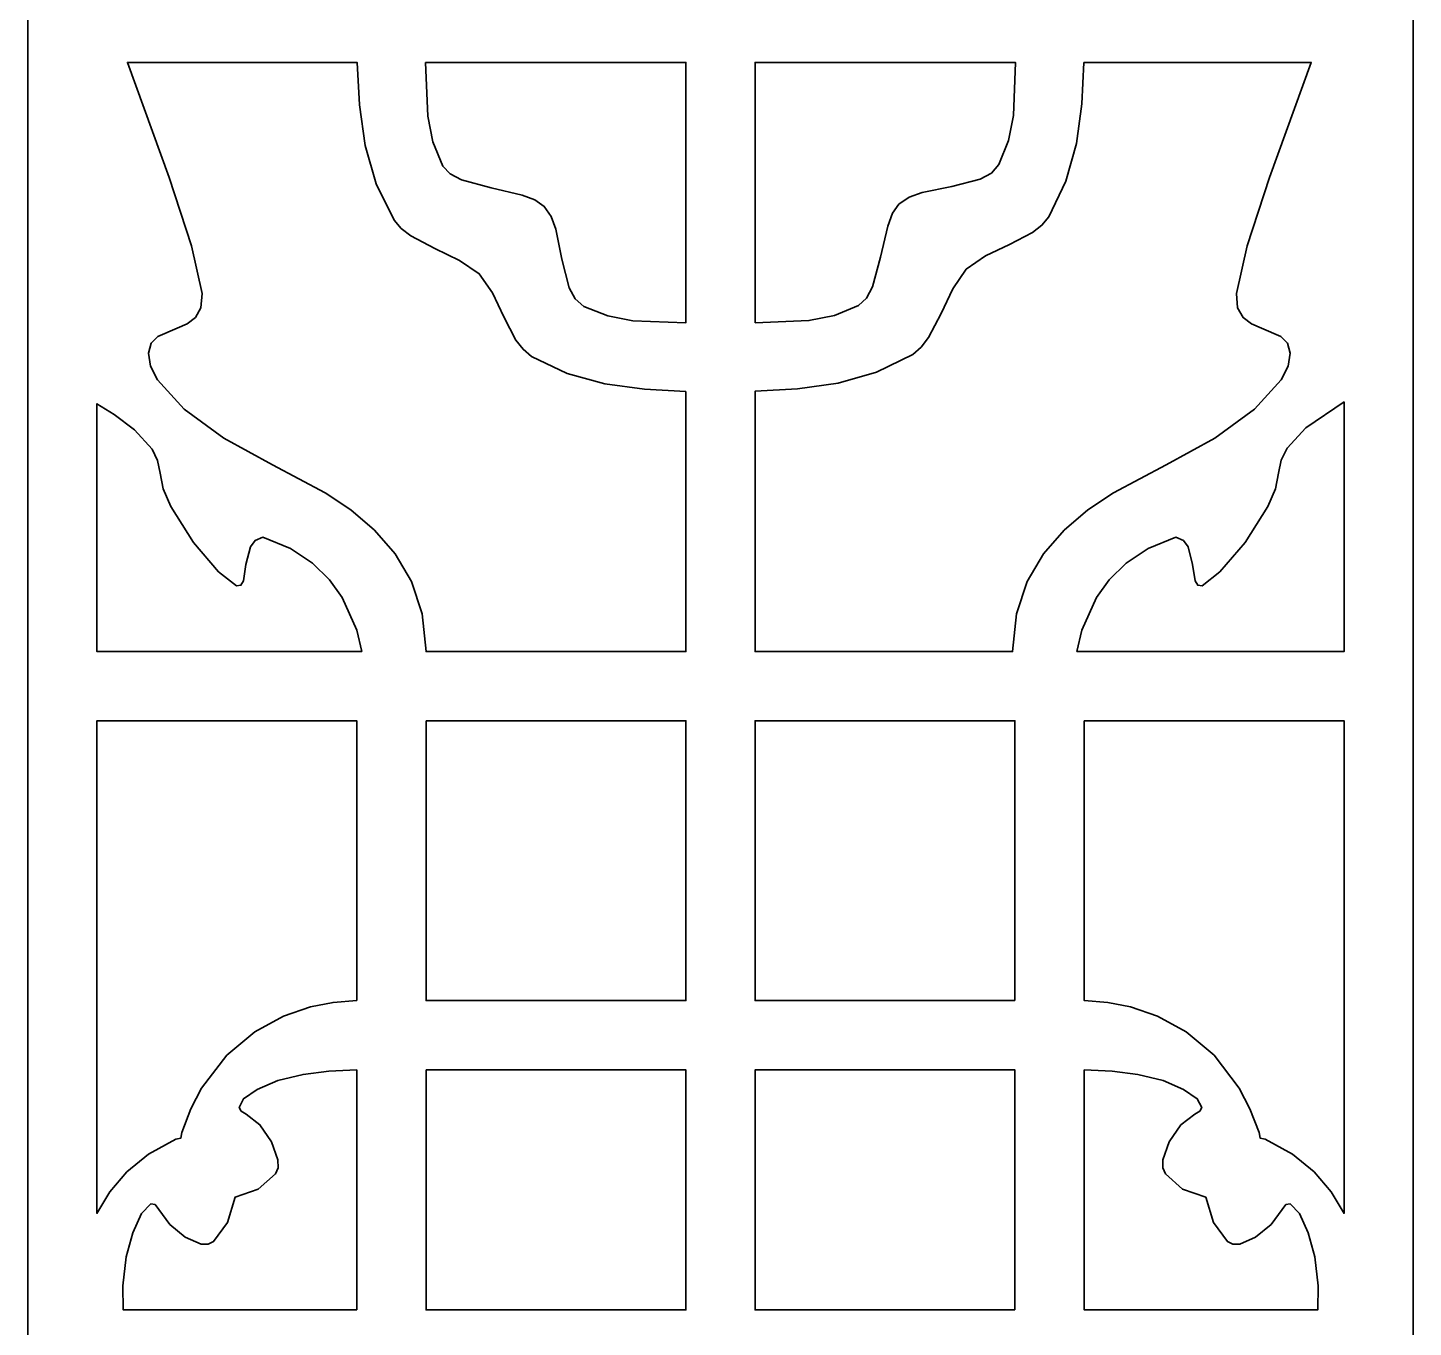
# Model space of a CAD drawing. Header units: centimetres. Extents: x -8.6 to -4, y -13.7 to 14.6.
# Drawn here: x -8.644 to -3.994, y -4.732 to -0.372 of the extents above; entities that cross this region are included whole.
import ezdxf

# ---------------------------------------------------------------- set-up
doc = ezdxf.new("R2010")
doc.units = ezdxf.units.CM
doc.header["$MEASUREMENT"] = 0
doc.layers.add('layer 1', color=7, linetype='Continuous')

msp = doc.modelspace()

# ---------------------------------------------------------------- linework, layer by layer
at = {"layer": 'layer 1', "color": 30, "lineweight": 35}
for points, knots in [([(-8.6438, -13.74126), (-8.6438, -13.74126), (-8.6438, -13.50875), (-8.6438, -13.50875), (-8.6438, -13.50875), (-8.6438, -13.50875), (-8.6438, -11.53244), (-8.6438, -11.53244), (-8.6438, -11.53244), (-8.6438, -11.53244), (-8.6438, -11.29993), (-8.6438, -11.29993), (-8.6438, -11.29993), (-8.6438, -11.29993), (-8.6438, -9.32362), (-8.6438, -9.32362), (-8.6438, -9.32362), (-8.6438, -9.32362), (-8.6438, -9.09111), (-8.6438, -9.09111), (-8.6438, -9.09111), (-8.6438, -9.09111), (-8.6438, -7.1148), (-8.6438, -7.1148), (-8.6438, -7.1148), (-8.6438, -7.1148), (-8.6438, -6.88229), (-8.6438, -6.88229), (-8.6438, -6.88229), (-8.6438, -6.88229), (-8.6438, -4.90598), (-8.6438, -4.90598), (-8.6438, -4.90598), (-8.6438, -4.90598), (-8.6438, -4.67347), (-8.6438, -4.67347), (-8.6438, -4.67347), (-8.6438, -4.67347), (-8.6438, -2.69716), (-8.6438, -2.69716), (-8.6438, -2.69716), (-8.6438, -2.69716), (-8.6438, -2.46465), (-8.6438, -2.46465), (-8.6438, -2.46465), (-8.6438, -2.46465), (-8.6438, -0.48834), (-8.6438, -0.48834), (-8.6438, -0.48834), (-8.6438, -0.48834), (-8.6438, -0.25583), (-8.6438, -0.25583), (-8.6438, -0.25583), (-8.6438, -0.25583), (-8.6438, 1.72048), (-8.6438, 1.72048), (-8.6438, 1.72048), (-8.6438, 1.72048), (-8.6438, 1.95299), (-8.6438, 1.95299), (-8.6438, 1.95299), (-8.6438, 1.95299), (-8.6438, 3.9293), (-8.6438, 3.9293), (-8.6438, 3.9293), (-8.6438, 3.9293), (-8.6438, 4.16181), (-8.6438, 4.16181), (-8.6438, 4.16181), (-8.6438, 4.16181), (-8.6438, 6.13812), (-8.6438, 6.13812), (-8.6438, 6.13812), (-8.6438, 6.13812), (-8.6438, 6.37063), (-8.6438, 6.37063), (-8.6438, 6.37063), (-8.6438, 6.37063), (-8.6438, 8.34694), (-8.6438, 8.34694), (-8.6438, 8.34694), (-8.6438, 8.34694), (-8.6438, 8.57945), (-8.6438, 8.57945), (-8.6438, 8.57945), (-8.6438, 8.57945), (-8.6438, 10.55576), (-8.6438, 10.55576), (-8.6438, 10.55576), (-8.6438, 10.55576), (-8.6438, 10.78827), (-8.6438, 10.78827), (-8.6438, 10.78827), (-8.6438, 10.78827), (-8.6438, 12.76458), (-8.6438, 12.76458), (-8.6438, 12.76458), (-8.6438, 12.76458), (-8.6438, 12.99709), (-8.6438, 12.99709), (-8.6438, 12.99709), (-8.6438, 12.99709), (-8.6438, 14.39213), (-8.6438, 14.39213), (-8.6438, 14.39213), (-8.6438, 14.39213), (-8.6438, 14.62464), (-8.6438, 14.62464), (-8.6438, 14.62464), (-8.6438, 14.62464), (-8.41129, 14.62464), (-8.41129, 14.62464), (-8.41129, 14.62464), (-8.41129, 14.62464), (-6.43498, 14.62464), (-6.43498, 14.62464), (-6.43498, 14.62464), (-6.43498, 14.62464), (-6.20247, 14.62464), (-6.20247, 14.62464), (-6.20247, 14.62464), (-6.20247, 14.62464), (-4.22616, 14.62464), (-4.22616, 14.62464), (-4.22616, 14.62464), (-4.22616, 14.62464), (-3.99365, 14.62464), (-3.99365, 14.62464), (-3.99365, 14.62464), (-3.99365, 14.62464), (-3.99365, 14.39213), (-3.99365, 14.39213), (-3.99365, 14.39213), (-3.99365, 14.39213), (-3.99365, 12.99709), (-3.99365, 12.99709), (-3.99365, 12.99709), (-3.99365, 12.99709), (-3.99365, 12.76458), (-3.99365, 12.76458), (-3.99365, 12.76458), (-3.99365, 12.76458), (-3.99365, 10.78827), (-3.99365, 10.78827), (-3.99365, 10.78827), (-3.99365, 10.78827), (-3.99365, 10.55576), (-3.99365, 10.55576), (-3.99365, 10.55576), (-3.99365, 10.55576), (-3.99365, 8.57945), (-3.99365, 8.57945), (-3.99365, 8.57945), (-3.99365, 8.57945), (-3.99365, 8.34694), (-3.99365, 8.34694), (-3.99365, 8.34694), (-3.99365, 8.34694), (-3.99365, 6.37063), (-3.99365, 6.37063), (-3.99365, 6.37063), (-3.99365, 6.37063), (-3.99365, 6.13812), (-3.99365, 6.13812), (-3.99365, 6.13812), (-3.99365, 6.13812), (-3.99365, 4.16181), (-3.99365, 4.16181), (-3.99365, 4.16181), (-3.99365, 4.16181), (-3.99365, 3.9293), (-3.99365, 3.9293), (-3.99365, 3.9293), (-3.99365, 3.9293), (-3.99365, 1.95299), (-3.99365, 1.95299), (-3.99365, 1.95299), (-3.99365, 1.95299), (-3.99365, 1.72048), (-3.99365, 1.72048), (-3.99365, 1.72048), (-3.99365, 1.72048), (-3.99365, -0.25583), (-3.99365, -0.25583), (-3.99365, -0.25583), (-3.99365, -0.25583), (-3.99365, -0.48834), (-3.99365, -0.48834), (-3.99365, -0.48834), (-3.99365, -0.48834), (-3.99365, -2.46465), (-3.99365, -2.46465), (-3.99365, -2.46465), (-3.99365, -2.46465), (-3.99365, -2.69716), (-3.99365, -2.69716), (-3.99365, -2.69716), (-3.99365, -2.69716), (-3.99365, -4.67347), (-3.99365, -4.67347), (-3.99365, -4.67347), (-3.99365, -4.67347), (-3.99365, -4.90598), (-3.99365, -4.90598), (-3.99365, -4.90598), (-3.99365, -4.90598), (-3.99365, -6.88229), (-3.99365, -6.88229), (-3.99365, -6.88229), (-3.99365, -6.88229), (-3.99365, -7.1148), (-3.99365, -7.1148), (-3.99365, -7.1148), (-3.99365, -7.1148), (-3.99365, -9.09111), (-3.99365, -9.09111), (-3.99365, -9.09111), (-3.99365, -9.09111), (-3.99365, -9.32362), (-3.99365, -9.32362), (-3.99365, -9.32362), (-3.99365, -9.32362), (-3.99365, -11.29993), (-3.99365, -11.29993), (-3.99365, -11.29993), (-3.99365, -11.29993), (-3.99365, -11.53244), (-3.99365, -11.53244), (-3.99365, -11.53244), (-3.99365, -11.53244), (-3.99365, -13.50875), (-3.99365, -13.50875), (-3.99365, -13.50875), (-3.99365, -13.50875), (-3.99365, -13.74126), (-3.99365, -13.74126), (-3.99365, -13.74126), (-3.99365, -13.74126), (-4.22616, -13.74126), (-4.22616, -13.74126), (-4.22616, -13.74126), (-4.22616, -13.74126), (-6.20247, -13.74126), (-6.20247, -13.74126), (-6.20247, -13.74126), (-6.20247, -13.74126), (-6.43498, -13.74126), (-6.43498, -13.74126), (-6.43498, -13.74126), (-6.43498, -13.74126), (-8.41129, -13.74126), (-8.41129, -13.74126), (-8.41129, -13.74126), (-8.41129, -13.74126), (-8.6438, -13.74126), (-8.6438, -13.74126)], [0, 0, 0, 0, 0.0153846, 0.0153846, 0.0153846, 0.0153846, 0.0307692, 0.0307692, 0.0307692, 0.0307692, 0.0461538, 0.0461538, 0.0461538, 0.0461538, 0.0615385, 0.0615385, 0.0615385, 0.0615385, 0.0769231, 0.0769231, 0.0769231, 0.0769231, 0.0923077, 0.0923077, 0.0923077, 0.0923077, 0.1076923, 0.1076923, 0.1076923, 0.1076923, 0.1230769, 0.1230769, 0.1230769, 0.1230769, 0.1384615, 0.1384615, 0.1384615, 0.1384615, 0.1538462, 0.1538462, 0.1538462, 0.1538462, 0.1692308, 0.1692308, 0.1692308, 0.1692308, 0.1846154, 0.1846154, 0.1846154, 0.1846154, 0.2, 0.2, 0.2, 0.2, 0.2153846, 0.2153846, 0.2153846, 0.2153846, 0.2307692, 0.2307692, 0.2307692, 0.2307692, 0.2461538, 0.2461538, 0.2461538, 0.2461538, 0.2615385, 0.2615385, 0.2615385, 0.2615385, 0.2769231, 0.2769231, 0.2769231, 0.2769231, 0.2923077, 0.2923077, 0.2923077, 0.2923077, 0.3076923, 0.3076923, 0.3076923, 0.3076923, 0.3230769, 0.3230769, 0.3230769, 0.3230769, 0.3384615, 0.3384615, 0.3384615, 0.3384615, 0.3538462, 0.3538462, 0.3538462, 0.3538462, 0.3692308, 0.3692308, 0.3692308, 0.3692308, 0.3846154, 0.3846154, 0.3846154, 0.3846154, 0.4, 0.4, 0.4, 0.4, 0.4153846, 0.4153846, 0.4153846, 0.4153846, 0.4307692, 0.4307692, 0.4307692, 0.4307692, 0.4461538, 0.4461538, 0.4461538, 0.4461538, 0.4615385, 0.4615385, 0.4615385, 0.4615385, 0.4769231, 0.4769231, 0.4769231, 0.4769231, 0.4923077, 0.4923077, 0.4923077, 0.4923077, 0.5076923, 0.5076923, 0.5076923, 0.5076923, 0.5230769, 0.5230769, 0.5230769, 0.5230769, 0.5384615, 0.5384615, 0.5384615, 0.5384615, 0.5538462, 0.5538462, 0.5538462, 0.5538462, 0.5692308, 0.5692308, 0.5692308, 0.5692308, 0.5846154, 0.5846154, 0.5846154, 0.5846154, 0.6, 0.6, 0.6, 0.6, 0.6153846, 0.6153846, 0.6153846, 0.6153846, 0.6307692, 0.6307692, 0.6307692, 0.6307692, 0.6461538, 0.6461538, 0.6461538, 0.6461538, 0.6615385, 0.6615385, 0.6615385, 0.6615385, 0.6769231, 0.6769231, 0.6769231, 0.6769231, 0.6923077, 0.6923077, 0.6923077, 0.6923077, 0.7076923, 0.7076923, 0.7076923, 0.7076923, 0.7230769, 0.7230769, 0.7230769, 0.7230769, 0.7384615, 0.7384615, 0.7384615, 0.7384615, 0.7538462, 0.7538462, 0.7538462, 0.7538462, 0.7692308, 0.7692308, 0.7692308, 0.7692308, 0.7846154, 0.7846154, 0.7846154, 0.7846154, 0.8, 0.8, 0.8, 0.8, 0.8153846, 0.8153846, 0.8153846, 0.8153846, 0.8307692, 0.8307692, 0.8307692, 0.8307692, 0.8461538, 0.8461538, 0.8461538, 0.8461538, 0.8615385, 0.8615385, 0.8615385, 0.8615385, 0.8769231, 0.8769231, 0.8769231, 0.8769231, 0.8923077, 0.8923077, 0.8923077, 0.8923077, 0.9076923, 0.9076923, 0.9076923, 0.9076923, 0.9230769, 0.9230769, 0.9230769, 0.9230769, 0.9384615, 0.9384615, 0.9384615, 0.9384615, 0.9538462, 0.9538462, 0.9538462, 0.9538462, 0.9692308, 0.9692308, 0.9692308, 0.9692308, 1, 1, 1, 1]), ([(-6.43498, -1.59188), (-6.43498, -1.59188), (-6.5739, -1.5849), (-6.5739, -1.5849), (-6.5739, -1.5849), (-6.5739, -1.5849), (-6.70701, -1.56659), (-6.70701, -1.56659), (-6.70701, -1.56659), (-6.70701, -1.56659), (-6.83373, -1.53171), (-6.83373, -1.53171), (-6.83373, -1.53171), (-6.83373, -1.53171), (-6.95289, -1.47446), (-6.95289, -1.47446), (-6.95289, -1.47446), (-6.95289, -1.47446), (-6.98108, -1.45092), (-6.98108, -1.45092), (-6.98108, -1.45092), (-6.98108, -1.45092), (-7.0052, -1.41982), (-7.0052, -1.41982), (-7.0052, -1.41982), (-7.0052, -1.41982), (-7.04589, -1.34222), (-7.04589, -1.34222), (-7.04589, -1.34222), (-7.04589, -1.34222), (-7.08396, -1.26172), (-7.08396, -1.26172), (-7.08396, -1.26172), (-7.08396, -1.26172), (-7.12843, -1.19719), (-7.12843, -1.19719), (-7.12843, -1.19719), (-7.12843, -1.19719), (-7.1944, -1.15244), (-7.1944, -1.15244), (-7.1944, -1.15244), (-7.1944, -1.15244), (-7.27753, -1.11262), (-7.27753, -1.11262), (-7.27753, -1.11262), (-7.27753, -1.11262), (-7.35774, -1.07048), (-7.35774, -1.07048), (-7.35774, -1.07048), (-7.35774, -1.07048), (-7.39, -1.04577), (-7.39, -1.04577), (-7.39, -1.04577), (-7.39, -1.04577), (-7.41412, -1.01787), (-7.41412, -1.01787), (-7.41412, -1.01787), (-7.41412, -1.01787), (-7.47399, -0.8961), (-7.47399, -0.8961), (-7.47399, -0.8961), (-7.47399, -0.8961), (-7.5112, -0.76677), (-7.5112, -0.76677), (-7.5112, -0.76677), (-7.5112, -0.76677), (-7.53067, -0.63046), (-7.53067, -0.63046), (-7.53067, -0.63046), (-7.53067, -0.63046), (-7.53852, -0.48834), (-7.53852, -0.48834), (-7.53852, -0.48834), (-7.53852, -0.48834), (-8.30928, -0.48834), (-8.30928, -0.48834), (-8.30928, -0.48834), (-8.30928, -0.48834), (-8.1689, -0.8743), (-8.1689, -0.8743), (-8.1689, -0.8743), (-8.1689, -0.8743), (-8.0945, -1.10419), (-8.0945, -1.10419), (-8.0945, -1.10419), (-8.0945, -1.10419), (-8.05788, -1.26375), (-8.05788, -1.26375), (-8.05788, -1.26375), (-8.05788, -1.26375), (-8.06224, -1.3117), (-8.06224, -1.3117), (-8.06224, -1.3117), (-8.06224, -1.3117), (-8.08084, -1.34426), (-8.08084, -1.34426), (-8.08084, -1.34426), (-8.08084, -1.34426), (-8.10903, -1.36489), (-8.10903, -1.36489), (-8.10903, -1.36489), (-8.10903, -1.36489), (-8.14216, -1.37971), (-8.14216, -1.37971), (-8.14216, -1.37971), (-8.14216, -1.37971), (-8.20668, -1.40761), (-8.20668, -1.40761), (-8.20668, -1.40761), (-8.20668, -1.40761), (-8.22906, -1.42999), (-8.22906, -1.42999), (-8.22906, -1.42999), (-8.22906, -1.42999), (-8.23894, -1.464), (-8.23894, -1.464), (-8.23894, -1.464), (-8.23894, -1.464), (-8.23197, -1.5073), (-8.23197, -1.5073), (-8.23197, -1.5073), (-8.23197, -1.5073), (-8.20843, -1.5538), (-8.20843, -1.5538), (-8.20843, -1.5538), (-8.20843, -1.5538), (-8.11891, -1.65117), (-8.11891, -1.65117), (-8.11891, -1.65117), (-8.11891, -1.65117), (-7.98522, -1.74882), (-7.98522, -1.74882), (-7.98522, -1.74882), (-7.98522, -1.74882), (-7.82217, -1.83833), (-7.82217, -1.83833), (-7.82217, -1.83833), (-7.82217, -1.83833), (-7.64576, -1.93192), (-7.64576, -1.93192), (-7.64576, -1.93192), (-7.64576, -1.93192), (-7.55944, -1.98975), (-7.55944, -1.98975), (-7.55944, -1.98975), (-7.55944, -1.98975), (-7.47952, -2.05776), (-7.47952, -2.05776), (-7.47952, -2.05776), (-7.47952, -2.05776), (-7.41035, -2.13682), (-7.41035, -2.13682), (-7.41035, -2.13682), (-7.41035, -2.13682), (-7.356, -2.23011), (-7.356, -2.23011), (-7.356, -2.23011), (-7.356, -2.23011), (-7.31996, -2.33881), (-7.31996, -2.33881), (-7.31996, -2.33881), (-7.31996, -2.33881), (-7.30688, -2.46465), (-7.30688, -2.46465), (-7.30688, -2.46465), (-7.30688, -2.46465), (-6.43498, -2.46465), (-6.43498, -2.46465), (-6.43498, -2.46465), (-6.43498, -2.46465), (-6.43498, -1.59188), (-6.43498, -1.59188)], [0, 0, 0, 0, 0.0227273, 0.0227273, 0.0227273, 0.0227273, 0.0454545, 0.0454545, 0.0454545, 0.0454545, 0.0681818, 0.0681818, 0.0681818, 0.0681818, 0.0909091, 0.0909091, 0.0909091, 0.0909091, 0.1136364, 0.1136364, 0.1136364, 0.1136364, 0.1363636, 0.1363636, 0.1363636, 0.1363636, 0.1590909, 0.1590909, 0.1590909, 0.1590909, 0.1818182, 0.1818182, 0.1818182, 0.1818182, 0.2045455, 0.2045455, 0.2045455, 0.2045455, 0.2272727, 0.2272727, 0.2272727, 0.2272727, 0.25, 0.25, 0.25, 0.25, 0.2727273, 0.2727273, 0.2727273, 0.2727273, 0.2954545, 0.2954545, 0.2954545, 0.2954545, 0.3181818, 0.3181818, 0.3181818, 0.3181818, 0.3409091, 0.3409091, 0.3409091, 0.3409091, 0.3636364, 0.3636364, 0.3636364, 0.3636364, 0.3863636, 0.3863636, 0.3863636, 0.3863636, 0.4090909, 0.4090909, 0.4090909, 0.4090909, 0.4318182, 0.4318182, 0.4318182, 0.4318182, 0.4545455, 0.4545455, 0.4545455, 0.4545455, 0.4772727, 0.4772727, 0.4772727, 0.4772727, 0.5, 0.5, 0.5, 0.5, 0.5227273, 0.5227273, 0.5227273, 0.5227273, 0.5454545, 0.5454545, 0.5454545, 0.5454545, 0.5681818, 0.5681818, 0.5681818, 0.5681818, 0.5909091, 0.5909091, 0.5909091, 0.5909091, 0.6136364, 0.6136364, 0.6136364, 0.6136364, 0.6363636, 0.6363636, 0.6363636, 0.6363636, 0.6590909, 0.6590909, 0.6590909, 0.6590909, 0.6818182, 0.6818182, 0.6818182, 0.6818182, 0.7045455, 0.7045455, 0.7045455, 0.7045455, 0.7272727, 0.7272727, 0.7272727, 0.7272727, 0.75, 0.75, 0.75, 0.75, 0.7727273, 0.7727273, 0.7727273, 0.7727273, 0.7954545, 0.7954545, 0.7954545, 0.7954545, 0.8181818, 0.8181818, 0.8181818, 0.8181818, 0.8409091, 0.8409091, 0.8409091, 0.8409091, 0.8636364, 0.8636364, 0.8636364, 0.8636364, 0.8863636, 0.8863636, 0.8863636, 0.8863636, 0.9090909, 0.9090909, 0.9090909, 0.9090909, 0.9318182, 0.9318182, 0.9318182, 0.9318182, 0.9545455, 0.9545455, 0.9545455, 0.9545455, 1, 1, 1, 1]), ([(-7.30862, -0.48834), (-7.30862, -0.48834), (-7.30136, -0.66911), (-7.30136, -0.66911), (-7.30136, -0.66911), (-7.30136, -0.66911), (-7.28363, -0.75485), (-7.28363, -0.75485), (-7.28363, -0.75485), (-7.28363, -0.75485), (-7.2505, -0.83623), (-7.2505, -0.83623), (-7.2505, -0.83623), (-7.2505, -0.83623), (-7.22608, -0.86267), (-7.22608, -0.86267), (-7.22608, -0.86267), (-7.22608, -0.86267), (-7.18801, -0.88273), (-7.18801, -0.88273), (-7.18801, -0.88273), (-7.18801, -0.88273), (-7.08803, -0.90947), (-7.08803, -0.90947), (-7.08803, -0.90947), (-7.08803, -0.90947), (-6.98428, -0.93359), (-6.98428, -0.93359), (-6.98428, -0.93359), (-6.98428, -0.93359), (-6.94155, -0.94986), (-6.94155, -0.94986), (-6.94155, -0.94986), (-6.94155, -0.94986), (-6.91016, -0.97137), (-6.91016, -0.97137), (-6.91016, -0.97137), (-6.91016, -0.97137), (-6.88749, -1.00538), (-6.88749, -1.00538), (-6.88749, -1.00538), (-6.88749, -1.00538), (-6.8718, -1.04839), (-6.8718, -1.04839), (-6.8718, -1.04839), (-6.8718, -1.04839), (-6.85146, -1.14895), (-6.85146, -1.14895), (-6.85146, -1.14895), (-6.85146, -1.14895), (-6.82704, -1.24428), (-6.82704, -1.24428), (-6.82704, -1.24428), (-6.82704, -1.24428), (-6.8067, -1.28177), (-6.8067, -1.28177), (-6.8067, -1.28177), (-6.8067, -1.28177), (-6.77705, -1.30676), (-6.77705, -1.30676), (-6.77705, -1.30676), (-6.77705, -1.30676), (-6.69684, -1.33873), (-6.69684, -1.33873), (-6.69684, -1.33873), (-6.69684, -1.33873), (-6.61285, -1.35588), (-6.61285, -1.35588), (-6.61285, -1.35588), (-6.61285, -1.35588), (-6.43498, -1.36198), (-6.43498, -1.36198), (-6.43498, -1.36198), (-6.43498, -1.36198), (-6.43498, -0.48834), (-6.43498, -0.48834), (-6.43498, -0.48834), (-6.43498, -0.48834), (-7.30862, -0.48834), (-7.30862, -0.48834)], [0, 0, 0, 0, 0.047619, 0.047619, 0.047619, 0.047619, 0.0952381, 0.0952381, 0.0952381, 0.0952381, 0.1428571, 0.1428571, 0.1428571, 0.1428571, 0.1904762, 0.1904762, 0.1904762, 0.1904762, 0.2380952, 0.2380952, 0.2380952, 0.2380952, 0.2857143, 0.2857143, 0.2857143, 0.2857143, 0.3333333, 0.3333333, 0.3333333, 0.3333333, 0.3809524, 0.3809524, 0.3809524, 0.3809524, 0.4285714, 0.4285714, 0.4285714, 0.4285714, 0.4761905, 0.4761905, 0.4761905, 0.4761905, 0.5238095, 0.5238095, 0.5238095, 0.5238095, 0.5714286, 0.5714286, 0.5714286, 0.5714286, 0.6190476, 0.6190476, 0.6190476, 0.6190476, 0.6666667, 0.6666667, 0.6666667, 0.6666667, 0.7142857, 0.7142857, 0.7142857, 0.7142857, 0.7619048, 0.7619048, 0.7619048, 0.7619048, 0.8095238, 0.8095238, 0.8095238, 0.8095238, 0.8571429, 0.8571429, 0.8571429, 0.8571429, 0.9047619, 0.9047619, 0.9047619, 0.9047619, 1, 1, 1, 1]), ([(-5.09922, -0.48834), (-5.09922, -0.48834), (-5.1062, -0.62697), (-5.1062, -0.62697), (-5.1062, -0.62697), (-5.1062, -0.62697), (-5.12422, -0.76066), (-5.12422, -0.76066), (-5.12422, -0.76066), (-5.12422, -0.76066), (-5.15938, -0.88709), (-5.15938, -0.88709), (-5.15938, -0.88709), (-5.15938, -0.88709), (-5.21664, -1.00625), (-5.21664, -1.00625), (-5.21664, -1.00625), (-5.21664, -1.00625), (-5.24018, -1.03444), (-5.24018, -1.03444), (-5.24018, -1.03444), (-5.24018, -1.03444), (-5.27157, -1.05856), (-5.27157, -1.05856), (-5.27157, -1.05856), (-5.27157, -1.05856), (-5.34888, -1.09925), (-5.34888, -1.09925), (-5.34888, -1.09925), (-5.34888, -1.09925), (-5.42938, -1.13732), (-5.42938, -1.13732), (-5.42938, -1.13732), (-5.42938, -1.13732), (-5.4939, -1.18208), (-5.4939, -1.18208), (-5.4939, -1.18208), (-5.4939, -1.18208), (-5.53866, -1.24777), (-5.53866, -1.24777), (-5.53866, -1.24777), (-5.53866, -1.24777), (-5.57848, -1.33118), (-5.57848, -1.33118), (-5.57848, -1.33118), (-5.57848, -1.33118), (-5.62062, -1.4111), (-5.62062, -1.4111), (-5.62062, -1.4111), (-5.62062, -1.4111), (-5.64532, -1.44336), (-5.64532, -1.44336), (-5.64532, -1.44336), (-5.64532, -1.44336), (-5.67352, -1.46778), (-5.67352, -1.46778), (-5.67352, -1.46778), (-5.67352, -1.46778), (-5.795, -1.52736), (-5.795, -1.52736), (-5.795, -1.52736), (-5.795, -1.52736), (-5.92433, -1.56427), (-5.92433, -1.56427), (-5.92433, -1.56427), (-5.92433, -1.56427), (-6.06064, -1.58403), (-6.06064, -1.58403), (-6.06064, -1.58403), (-6.06064, -1.58403), (-6.20247, -1.59159), (-6.20247, -1.59159), (-6.20247, -1.59159), (-6.20247, -1.59159), (-6.20247, -2.46465), (-6.20247, -2.46465), (-6.20247, -2.46465), (-6.20247, -2.46465), (-5.33841, -2.46465), (-5.33841, -2.46465), (-5.33841, -2.46465), (-5.33841, -2.46465), (-5.32534, -2.33881), (-5.32534, -2.33881), (-5.32534, -2.33881), (-5.32534, -2.33881), (-5.28959, -2.23011), (-5.28959, -2.23011), (-5.28959, -2.23011), (-5.28959, -2.23011), (-5.23495, -2.13682), (-5.23495, -2.13682), (-5.23495, -2.13682), (-5.23495, -2.13682), (-5.16578, -2.05776), (-5.16578, -2.05776), (-5.16578, -2.05776), (-5.16578, -2.05776), (-5.08614, -1.98975), (-5.08614, -1.98975), (-5.08614, -1.98975), (-5.08614, -1.98975), (-4.99953, -1.93192), (-4.99953, -1.93192), (-4.99953, -1.93192), (-4.99953, -1.93192), (-4.82312, -1.83833), (-4.82312, -1.83833), (-4.82312, -1.83833), (-4.82312, -1.83833), (-4.66007, -1.74882), (-4.66007, -1.74882), (-4.66007, -1.74882), (-4.66007, -1.74882), (-4.52638, -1.65117), (-4.52638, -1.65117), (-4.52638, -1.65117), (-4.52638, -1.65117), (-4.43687, -1.5538), (-4.43687, -1.5538), (-4.43687, -1.5538), (-4.43687, -1.5538), (-4.41333, -1.5073), (-4.41333, -1.5073), (-4.41333, -1.5073), (-4.41333, -1.5073), (-4.40664, -1.464), (-4.40664, -1.464), (-4.40664, -1.464), (-4.40664, -1.464), (-4.41623, -1.42999), (-4.41623, -1.42999), (-4.41623, -1.42999), (-4.41623, -1.42999), (-4.43861, -1.40761), (-4.43861, -1.40761), (-4.43861, -1.40761), (-4.43861, -1.40761), (-4.50313, -1.37971), (-4.50313, -1.37971), (-4.50313, -1.37971), (-4.50313, -1.37971), (-4.53655, -1.36489), (-4.53655, -1.36489), (-4.53655, -1.36489), (-4.53655, -1.36489), (-4.56446, -1.34426), (-4.56446, -1.34426), (-4.56446, -1.34426), (-4.56446, -1.34426), (-4.58306, -1.3117), (-4.58306, -1.3117), (-4.58306, -1.3117), (-4.58306, -1.3117), (-4.58742, -1.26375), (-4.58742, -1.26375), (-4.58742, -1.26375), (-4.58742, -1.26375), (-4.55109, -1.10419), (-4.55109, -1.10419), (-4.55109, -1.10419), (-4.55109, -1.10419), (-4.47668, -0.8743), (-4.47668, -0.8743), (-4.47668, -0.8743), (-4.47668, -0.8743), (-4.33631, -0.48834), (-4.33631, -0.48834), (-4.33631, -0.48834), (-4.33631, -0.48834), (-5.09922, -0.48834), (-5.09922, -0.48834)], [0, 0, 0, 0, 0.0227273, 0.0227273, 0.0227273, 0.0227273, 0.0454545, 0.0454545, 0.0454545, 0.0454545, 0.0681818, 0.0681818, 0.0681818, 0.0681818, 0.0909091, 0.0909091, 0.0909091, 0.0909091, 0.1136364, 0.1136364, 0.1136364, 0.1136364, 0.1363636, 0.1363636, 0.1363636, 0.1363636, 0.1590909, 0.1590909, 0.1590909, 0.1590909, 0.1818182, 0.1818182, 0.1818182, 0.1818182, 0.2045455, 0.2045455, 0.2045455, 0.2045455, 0.2272727, 0.2272727, 0.2272727, 0.2272727, 0.25, 0.25, 0.25, 0.25, 0.2727273, 0.2727273, 0.2727273, 0.2727273, 0.2954545, 0.2954545, 0.2954545, 0.2954545, 0.3181818, 0.3181818, 0.3181818, 0.3181818, 0.3409091, 0.3409091, 0.3409091, 0.3409091, 0.3636364, 0.3636364, 0.3636364, 0.3636364, 0.3863636, 0.3863636, 0.3863636, 0.3863636, 0.4090909, 0.4090909, 0.4090909, 0.4090909, 0.4318182, 0.4318182, 0.4318182, 0.4318182, 0.4545455, 0.4545455, 0.4545455, 0.4545455, 0.4772727, 0.4772727, 0.4772727, 0.4772727, 0.5, 0.5, 0.5, 0.5, 0.5227273, 0.5227273, 0.5227273, 0.5227273, 0.5454545, 0.5454545, 0.5454545, 0.5454545, 0.5681818, 0.5681818, 0.5681818, 0.5681818, 0.5909091, 0.5909091, 0.5909091, 0.5909091, 0.6136364, 0.6136364, 0.6136364, 0.6136364, 0.6363636, 0.6363636, 0.6363636, 0.6363636, 0.6590909, 0.6590909, 0.6590909, 0.6590909, 0.6818182, 0.6818182, 0.6818182, 0.6818182, 0.7045455, 0.7045455, 0.7045455, 0.7045455, 0.7272727, 0.7272727, 0.7272727, 0.7272727, 0.75, 0.75, 0.75, 0.75, 0.7727273, 0.7727273, 0.7727273, 0.7727273, 0.7954545, 0.7954545, 0.7954545, 0.7954545, 0.8181818, 0.8181818, 0.8181818, 0.8181818, 0.8409091, 0.8409091, 0.8409091, 0.8409091, 0.8636364, 0.8636364, 0.8636364, 0.8636364, 0.8863636, 0.8863636, 0.8863636, 0.8863636, 0.9090909, 0.9090909, 0.9090909, 0.9090909, 0.9318182, 0.9318182, 0.9318182, 0.9318182, 0.9545455, 0.9545455, 0.9545455, 0.9545455, 1, 1, 1, 1]), ([(-6.20247, -1.36169), (-6.20247, -1.36169), (-6.02199, -1.35443), (-6.02199, -1.35443), (-6.02199, -1.35443), (-6.02199, -1.35443), (-5.93654, -1.33699), (-5.93654, -1.33699), (-5.93654, -1.33699), (-5.93654, -1.33699), (-5.85516, -1.30386), (-5.85516, -1.30386), (-5.85516, -1.30386), (-5.85516, -1.30386), (-5.82842, -1.27915), (-5.82842, -1.27915), (-5.82842, -1.27915), (-5.82842, -1.27915), (-5.80866, -1.24108), (-5.80866, -1.24108), (-5.80866, -1.24108), (-5.80866, -1.24108), (-5.78134, -1.14139), (-5.78134, -1.14139), (-5.78134, -1.14139), (-5.78134, -1.14139), (-5.75722, -1.03764), (-5.75722, -1.03764), (-5.75722, -1.03764), (-5.75722, -1.03764), (-5.74123, -0.99462), (-5.74123, -0.99462), (-5.74123, -0.99462), (-5.74123, -0.99462), (-5.71973, -0.96352), (-5.71973, -0.96352), (-5.71973, -0.96352), (-5.71973, -0.96352), (-5.68572, -0.94086), (-5.68572, -0.94086), (-5.68572, -0.94086), (-5.68572, -0.94086), (-5.64242, -0.92516), (-5.64242, -0.92516), (-5.64242, -0.92516), (-5.64242, -0.92516), (-5.54215, -0.90453), (-5.54215, -0.90453), (-5.54215, -0.90453), (-5.54215, -0.90453), (-5.44682, -0.8804), (-5.44682, -0.8804), (-5.44682, -0.8804), (-5.44682, -0.8804), (-5.40962, -0.86006), (-5.40962, -0.86006), (-5.40962, -0.86006), (-5.40962, -0.86006), (-5.38433, -0.83041), (-5.38433, -0.83041), (-5.38433, -0.83041), (-5.38433, -0.83041), (-5.35207, -0.74991), (-5.35207, -0.74991), (-5.35207, -0.74991), (-5.35207, -0.74991), (-5.33551, -0.66621), (-5.33551, -0.66621), (-5.33551, -0.66621), (-5.33551, -0.66621), (-5.32911, -0.48834), (-5.32911, -0.48834), (-5.32911, -0.48834), (-5.32911, -0.48834), (-6.20247, -0.48834), (-6.20247, -0.48834), (-6.20247, -0.48834), (-6.20247, -0.48834), (-6.20247, -1.36169), (-6.20247, -1.36169)], [0, 0, 0, 0, 0.047619, 0.047619, 0.047619, 0.047619, 0.0952381, 0.0952381, 0.0952381, 0.0952381, 0.1428571, 0.1428571, 0.1428571, 0.1428571, 0.1904762, 0.1904762, 0.1904762, 0.1904762, 0.2380952, 0.2380952, 0.2380952, 0.2380952, 0.2857143, 0.2857143, 0.2857143, 0.2857143, 0.3333333, 0.3333333, 0.3333333, 0.3333333, 0.3809524, 0.3809524, 0.3809524, 0.3809524, 0.4285714, 0.4285714, 0.4285714, 0.4285714, 0.4761905, 0.4761905, 0.4761905, 0.4761905, 0.5238095, 0.5238095, 0.5238095, 0.5238095, 0.5714286, 0.5714286, 0.5714286, 0.5714286, 0.6190476, 0.6190476, 0.6190476, 0.6190476, 0.6666667, 0.6666667, 0.6666667, 0.6666667, 0.7142857, 0.7142857, 0.7142857, 0.7142857, 0.7619048, 0.7619048, 0.7619048, 0.7619048, 0.8095238, 0.8095238, 0.8095238, 0.8095238, 0.8571429, 0.8571429, 0.8571429, 0.8571429, 0.9047619, 0.9047619, 0.9047619, 0.9047619, 1, 1, 1, 1]), ([(-7.52224, -2.46465), (-7.52224, -2.46465), (-7.53881, -2.39257), (-7.53881, -2.39257), (-7.53881, -2.39257), (-7.53881, -2.39257), (-7.5885, -2.283), (-7.5885, -2.283), (-7.5885, -2.283), (-7.5885, -2.283), (-7.63094, -2.2243), (-7.63094, -2.2243), (-7.63094, -2.2243), (-7.63094, -2.2243), (-7.68819, -2.1682), (-7.68819, -2.1682), (-7.68819, -2.1682), (-7.68819, -2.1682), (-7.76201, -2.11938), (-7.76201, -2.11938), (-7.76201, -2.11938), (-7.76201, -2.11938), (-7.85502, -2.08101), (-7.85502, -2.08101), (-7.85502, -2.08101), (-7.85502, -2.08101), (-7.88059, -2.09177), (-7.88059, -2.09177), (-7.88059, -2.09177), (-7.88059, -2.09177), (-7.89658, -2.11327), (-7.89658, -2.11327), (-7.89658, -2.11327), (-7.89658, -2.11327), (-7.9114, -2.17256), (-7.9114, -2.17256), (-7.9114, -2.17256), (-7.9114, -2.17256), (-7.91983, -2.2272), (-7.91983, -2.2272), (-7.91983, -2.2272), (-7.91983, -2.2272), (-7.92826, -2.24261), (-7.92826, -2.24261), (-7.92826, -2.24261), (-7.92826, -2.24261), (-7.94279, -2.24464), (-7.94279, -2.24464), (-7.94279, -2.24464), (-7.94279, -2.24464), (-8.00295, -2.19727), (-8.00295, -2.19727), (-8.00295, -2.19727), (-8.00295, -2.19727), (-8.08752, -2.09845), (-8.08752, -2.09845), (-8.08752, -2.09845), (-8.08752, -2.09845), (-8.16396, -1.97784), (-8.16396, -1.97784), (-8.16396, -1.97784), (-8.16396, -1.97784), (-8.18895, -1.91913), (-8.18895, -1.91913), (-8.18895, -1.91913), (-8.18895, -1.91913), (-8.19971, -1.86653), (-8.19971, -1.86653), (-8.19971, -1.86653), (-8.19971, -1.86653), (-8.20785, -1.82409), (-8.20785, -1.82409), (-8.20785, -1.82409), (-8.20785, -1.82409), (-8.22645, -1.78602), (-8.22645, -1.78602), (-8.22645, -1.78602), (-8.22645, -1.78602), (-8.28515, -1.72063), (-8.28515, -1.72063), (-8.28515, -1.72063), (-8.28515, -1.72063), (-8.35403, -1.66977), (-8.35403, -1.66977), (-8.35403, -1.66977), (-8.35403, -1.66977), (-8.41129, -1.63344), (-8.41129, -1.63344), (-8.41129, -1.63344), (-8.41129, -1.63344), (-8.41129, -2.46465), (-8.41129, -2.46465), (-8.41129, -2.46465), (-8.41129, -2.46465), (-7.52224, -2.46465), (-7.52224, -2.46465)], [0, 0, 0, 0, 0.04, 0.04, 0.04, 0.04, 0.08, 0.08, 0.08, 0.08, 0.12, 0.12, 0.12, 0.12, 0.16, 0.16, 0.16, 0.16, 0.2, 0.2, 0.2, 0.2, 0.24, 0.24, 0.24, 0.24, 0.28, 0.28, 0.28, 0.28, 0.32, 0.32, 0.32, 0.32, 0.36, 0.36, 0.36, 0.36, 0.4, 0.4, 0.4, 0.4, 0.44, 0.44, 0.44, 0.44, 0.48, 0.48, 0.48, 0.48, 0.52, 0.52, 0.52, 0.52, 0.56, 0.56, 0.56, 0.56, 0.6, 0.6, 0.6, 0.6, 0.64, 0.64, 0.64, 0.64, 0.68, 0.68, 0.68, 0.68, 0.72, 0.72, 0.72, 0.72, 0.76, 0.76, 0.76, 0.76, 0.8, 0.8, 0.8, 0.8, 0.84, 0.84, 0.84, 0.84, 0.88, 0.88, 0.88, 0.88, 0.92, 0.92, 0.92, 0.92, 1, 1, 1, 1]), ([(-5.12334, -2.46465), (-5.12334, -2.46465), (-5.10649, -2.39257), (-5.10649, -2.39257), (-5.10649, -2.39257), (-5.10649, -2.39257), (-5.05708, -2.283), (-5.05708, -2.283), (-5.05708, -2.283), (-5.05708, -2.283), (-5.01436, -2.2243), (-5.01436, -2.2243), (-5.01436, -2.2243), (-5.01436, -2.2243), (-4.95739, -2.1682), (-4.95739, -2.1682), (-4.95739, -2.1682), (-4.95739, -2.1682), (-4.88328, -2.11938), (-4.88328, -2.11938), (-4.88328, -2.11938), (-4.88328, -2.11938), (-4.79028, -2.08101), (-4.79028, -2.08101), (-4.79028, -2.08101), (-4.79028, -2.08101), (-4.76499, -2.09177), (-4.76499, -2.09177), (-4.76499, -2.09177), (-4.76499, -2.09177), (-4.74872, -2.11327), (-4.74872, -2.11327), (-4.74872, -2.11327), (-4.74872, -2.11327), (-4.73419, -2.17256), (-4.73419, -2.17256), (-4.73419, -2.17256), (-4.73419, -2.17256), (-4.72547, -2.2272), (-4.72547, -2.2272), (-4.72547, -2.2272), (-4.72547, -2.2272), (-4.71704, -2.24261), (-4.71704, -2.24261), (-4.71704, -2.24261), (-4.71704, -2.24261), (-4.70251, -2.24464), (-4.70251, -2.24464), (-4.70251, -2.24464), (-4.70251, -2.24464), (-4.64235, -2.19727), (-4.64235, -2.19727), (-4.64235, -2.19727), (-4.64235, -2.19727), (-4.55777, -2.09845), (-4.55777, -2.09845), (-4.55777, -2.09845), (-4.55777, -2.09845), (-4.48133, -1.97784), (-4.48133, -1.97784), (-4.48133, -1.97784), (-4.48133, -1.97784), (-4.45634, -1.91913), (-4.45634, -1.91913), (-4.45634, -1.91913), (-4.45634, -1.91913), (-4.44588, -1.86653), (-4.44588, -1.86653), (-4.44588, -1.86653), (-4.44588, -1.86653), (-4.43716, -1.82235), (-4.43716, -1.82235), (-4.43716, -1.82235), (-4.43716, -1.82235), (-4.41681, -1.78224), (-4.41681, -1.78224), (-4.41681, -1.78224), (-4.41681, -1.78224), (-4.35375, -1.71481), (-4.35375, -1.71481), (-4.35375, -1.71481), (-4.35375, -1.71481), (-4.22616, -1.62762), (-4.22616, -1.62762), (-4.22616, -1.62762), (-4.22616, -1.62762), (-4.22616, -2.46465), (-4.22616, -2.46465), (-4.22616, -2.46465), (-4.22616, -2.46465), (-5.12334, -2.46465), (-5.12334, -2.46465)], [0, 0, 0, 0, 0.0416667, 0.0416667, 0.0416667, 0.0416667, 0.0833333, 0.0833333, 0.0833333, 0.0833333, 0.125, 0.125, 0.125, 0.125, 0.1666667, 0.1666667, 0.1666667, 0.1666667, 0.2083333, 0.2083333, 0.2083333, 0.2083333, 0.25, 0.25, 0.25, 0.25, 0.2916667, 0.2916667, 0.2916667, 0.2916667, 0.3333333, 0.3333333, 0.3333333, 0.3333333, 0.375, 0.375, 0.375, 0.375, 0.4166667, 0.4166667, 0.4166667, 0.4166667, 0.4583333, 0.4583333, 0.4583333, 0.4583333, 0.5, 0.5, 0.5, 0.5, 0.5416667, 0.5416667, 0.5416667, 0.5416667, 0.5833333, 0.5833333, 0.5833333, 0.5833333, 0.625, 0.625, 0.625, 0.625, 0.6666667, 0.6666667, 0.6666667, 0.6666667, 0.7083333, 0.7083333, 0.7083333, 0.7083333, 0.75, 0.75, 0.75, 0.75, 0.7916667, 0.7916667, 0.7916667, 0.7916667, 0.8333333, 0.8333333, 0.8333333, 0.8333333, 0.875, 0.875, 0.875, 0.875, 0.9166667, 0.9166667, 0.9166667, 0.9166667, 1, 1, 1, 1]), ([(-7.53939, -3.63591), (-7.53939, -3.63591), (-7.53939, -2.69716), (-7.53939, -2.69716), (-7.53939, -2.69716), (-7.53939, -2.69716), (-8.41129, -2.69716), (-8.41129, -2.69716), (-8.41129, -2.69716), (-8.41129, -2.69716), (-8.41129, -4.34941), (-8.41129, -4.34941), (-8.41129, -4.34941), (-8.41129, -4.34941), (-8.36857, -4.27763), (-8.36857, -4.27763), (-8.36857, -4.27763), (-8.36857, -4.27763), (-8.31131, -4.21049), (-8.31131, -4.21049), (-8.31131, -4.21049), (-8.31131, -4.21049), (-8.23836, -4.15062), (-8.23836, -4.15062), (-8.23836, -4.15062), (-8.23836, -4.15062), (-8.1471, -4.10092), (-8.1471, -4.10092), (-8.1471, -4.10092), (-8.1471, -4.10092), (-8.12967, -4.09714), (-8.12967, -4.09714), (-8.12967, -4.09714), (-8.12967, -4.09714), (-8.12647, -4.07825), (-8.12647, -4.07825), (-8.12647, -4.07825), (-8.12647, -4.07825), (-8.09595, -3.9992), (-8.09595, -3.9992), (-8.09595, -3.9992), (-8.09595, -3.9992), (-8.0602, -3.92974), (-8.0602, -3.92974), (-8.0602, -3.92974), (-8.0602, -3.92974), (-7.97592, -3.81901), (-7.97592, -3.81901), (-7.97592, -3.81901), (-7.97592, -3.81901), (-7.88175, -3.74053), (-7.88175, -3.74053), (-7.88175, -3.74053), (-7.88175, -3.74053), (-7.78555, -3.68822), (-7.78555, -3.68822), (-7.78555, -3.68822), (-7.78555, -3.68822), (-7.69517, -3.65683), (-7.69517, -3.65683), (-7.69517, -3.65683), (-7.69517, -3.65683), (-7.61873, -3.64172), (-7.61873, -3.64172), (-7.61873, -3.64172), (-7.61873, -3.64172), (-7.53939, -3.63591), (-7.53939, -3.63591)], [0, 0, 0, 0, 0.0555556, 0.0555556, 0.0555556, 0.0555556, 0.1111111, 0.1111111, 0.1111111, 0.1111111, 0.1666667, 0.1666667, 0.1666667, 0.1666667, 0.2222222, 0.2222222, 0.2222222, 0.2222222, 0.2777778, 0.2777778, 0.2777778, 0.2777778, 0.3333333, 0.3333333, 0.3333333, 0.3333333, 0.3888889, 0.3888889, 0.3888889, 0.3888889, 0.4444444, 0.4444444, 0.4444444, 0.4444444, 0.5, 0.5, 0.5, 0.5, 0.5555556, 0.5555556, 0.5555556, 0.5555556, 0.6111111, 0.6111111, 0.6111111, 0.6111111, 0.6666667, 0.6666667, 0.6666667, 0.6666667, 0.7222222, 0.7222222, 0.7222222, 0.7222222, 0.7777778, 0.7777778, 0.7777778, 0.7777778, 0.8333333, 0.8333333, 0.8333333, 0.8333333, 0.8888889, 0.8888889, 0.8888889, 0.8888889, 1, 1, 1, 1]), ([(-7.30688, -2.69716), (-7.30688, -2.69716), (-7.30688, -3.63591), (-7.30688, -3.63591), (-7.30688, -3.63591), (-7.30688, -3.63591), (-6.43498, -3.63591), (-6.43498, -3.63591), (-6.43498, -3.63591), (-6.43498, -3.63591), (-6.43498, -2.69716), (-6.43498, -2.69716), (-6.43498, -2.69716), (-6.43498, -2.69716), (-7.30688, -2.69716), (-7.30688, -2.69716)], [0, 0, 0, 0, 0.2, 0.2, 0.2, 0.2, 0.4, 0.4, 0.4, 0.4, 0.6, 0.6, 0.6, 0.6, 1, 1, 1, 1]), ([(-5.33057, -3.63591), (-5.33057, -3.63591), (-5.33057, -2.69716), (-5.33057, -2.69716), (-5.33057, -2.69716), (-5.33057, -2.69716), (-6.20247, -2.69716), (-6.20247, -2.69716), (-6.20247, -2.69716), (-6.20247, -2.69716), (-6.20247, -3.63591), (-6.20247, -3.63591), (-6.20247, -3.63591), (-6.20247, -3.63591), (-5.33057, -3.63591), (-5.33057, -3.63591)], [0, 0, 0, 0, 0.2, 0.2, 0.2, 0.2, 0.4, 0.4, 0.4, 0.4, 0.6, 0.6, 0.6, 0.6, 1, 1, 1, 1]), ([(-5.09806, -2.69716), (-5.09806, -2.69716), (-5.09806, -3.63591), (-5.09806, -3.63591), (-5.09806, -3.63591), (-5.09806, -3.63591), (-5.01901, -3.64172), (-5.01901, -3.64172), (-5.01901, -3.64172), (-5.01901, -3.64172), (-4.94257, -3.65683), (-4.94257, -3.65683), (-4.94257, -3.65683), (-4.94257, -3.65683), (-4.85218, -3.68822), (-4.85218, -3.68822), (-4.85218, -3.68822), (-4.85218, -3.68822), (-4.75598, -3.74053), (-4.75598, -3.74053), (-4.75598, -3.74053), (-4.75598, -3.74053), (-4.66182, -3.81901), (-4.66182, -3.81901), (-4.66182, -3.81901), (-4.66182, -3.81901), (-4.57753, -3.92974), (-4.57753, -3.92974), (-4.57753, -3.92974), (-4.57753, -3.92974), (-4.54179, -3.9992), (-4.54179, -3.9992), (-4.54179, -3.9992), (-4.54179, -3.9992), (-4.51127, -4.07825), (-4.51127, -4.07825), (-4.51127, -4.07825), (-4.51127, -4.07825), (-4.50807, -4.09714), (-4.50807, -4.09714), (-4.50807, -4.09714), (-4.50807, -4.09714), (-4.49063, -4.10092), (-4.49063, -4.10092), (-4.49063, -4.10092), (-4.49063, -4.10092), (-4.39938, -4.15062), (-4.39938, -4.15062), (-4.39938, -4.15062), (-4.39938, -4.15062), (-4.32643, -4.21049), (-4.32643, -4.21049), (-4.32643, -4.21049), (-4.32643, -4.21049), (-4.26917, -4.27763), (-4.26917, -4.27763), (-4.26917, -4.27763), (-4.26917, -4.27763), (-4.22616, -4.34941), (-4.22616, -4.34941), (-4.22616, -4.34941), (-4.22616, -4.34941), (-4.22616, -2.69716), (-4.22616, -2.69716), (-4.22616, -2.69716), (-4.22616, -2.69716), (-5.09806, -2.69716), (-5.09806, -2.69716)], [0, 0, 0, 0, 0.0555556, 0.0555556, 0.0555556, 0.0555556, 0.1111111, 0.1111111, 0.1111111, 0.1111111, 0.1666667, 0.1666667, 0.1666667, 0.1666667, 0.2222222, 0.2222222, 0.2222222, 0.2222222, 0.2777778, 0.2777778, 0.2777778, 0.2777778, 0.3333333, 0.3333333, 0.3333333, 0.3333333, 0.3888889, 0.3888889, 0.3888889, 0.3888889, 0.4444444, 0.4444444, 0.4444444, 0.4444444, 0.5, 0.5, 0.5, 0.5, 0.5555556, 0.5555556, 0.5555556, 0.5555556, 0.6111111, 0.6111111, 0.6111111, 0.6111111, 0.6666667, 0.6666667, 0.6666667, 0.6666667, 0.7222222, 0.7222222, 0.7222222, 0.7222222, 0.7777778, 0.7777778, 0.7777778, 0.7777778, 0.8333333, 0.8333333, 0.8333333, 0.8333333, 0.8888889, 0.8888889, 0.8888889, 0.8888889, 1, 1, 1, 1]), ([(-7.53939, -4.67347), (-7.53939, -4.67347), (-7.53939, -3.86841), (-7.53939, -3.86841), (-7.53939, -3.86841), (-7.53939, -3.86841), (-7.63326, -3.87277), (-7.63326, -3.87277), (-7.63326, -3.87277), (-7.63326, -3.87277), (-7.71958, -3.88353), (-7.71958, -3.88353), (-7.71958, -3.88353), (-7.71958, -3.88353), (-7.80445, -3.90416), (-7.80445, -3.90416), (-7.80445, -3.90416), (-7.80445, -3.90416), (-7.87333, -3.93381), (-7.87333, -3.93381), (-7.87333, -3.93381), (-7.87333, -3.93381), (-7.91925, -3.9649), (-7.91925, -3.9649), (-7.91925, -3.9649), (-7.91925, -3.9649), (-7.93407, -3.99397), (-7.93407, -3.99397), (-7.93407, -3.99397), (-7.93407, -3.99397), (-7.92767, -4.00646), (-7.92767, -4.00646), (-7.92767, -4.00646), (-7.92767, -4.00646), (-7.91053, -4.01693), (-7.91053, -4.01693), (-7.91053, -4.01693), (-7.91053, -4.01693), (-7.86432, -4.05209), (-7.86432, -4.05209), (-7.86432, -4.05209), (-7.86432, -4.05209), (-7.82508, -4.10906), (-7.82508, -4.10906), (-7.82508, -4.10906), (-7.82508, -4.10906), (-7.80386, -4.1698), (-7.80386, -4.1698), (-7.80386, -4.1698), (-7.80386, -4.1698), (-7.80357, -4.19625), (-7.80357, -4.19625), (-7.80357, -4.19625), (-7.80357, -4.19625), (-7.812, -4.21659), (-7.812, -4.21659), (-7.812, -4.21659), (-7.812, -4.21659), (-7.86984, -4.26804), (-7.86984, -4.26804), (-7.86984, -4.26804), (-7.86984, -4.26804), (-7.94773, -4.29565), (-7.94773, -4.29565), (-7.94773, -4.29565), (-7.94773, -4.29565), (-7.9733, -4.38051), (-7.9733, -4.38051), (-7.9733, -4.38051), (-7.9733, -4.38051), (-8.0201, -4.44387), (-8.0201, -4.44387), (-8.0201, -4.44387), (-8.0201, -4.44387), (-8.03841, -4.45288), (-8.03841, -4.45288), (-8.03841, -4.45288), (-8.03841, -4.45288), (-8.06166, -4.45259), (-8.06166, -4.45259), (-8.06166, -4.45259), (-8.06166, -4.45259), (-8.11484, -4.42934), (-8.11484, -4.42934), (-8.11484, -4.42934), (-8.11484, -4.42934), (-8.16658, -4.38661), (-8.16658, -4.38661), (-8.16658, -4.38661), (-8.16658, -4.38661), (-8.20349, -4.33633), (-8.20349, -4.33633), (-8.20349, -4.33633), (-8.20349, -4.33633), (-8.21656, -4.31948), (-8.21656, -4.31948), (-8.21656, -4.31948), (-8.21656, -4.31948), (-8.2311, -4.31773), (-8.2311, -4.31773), (-8.2311, -4.31773), (-8.2311, -4.31773), (-8.2619, -4.34999), (-8.2619, -4.34999), (-8.2619, -4.34999), (-8.2619, -4.34999), (-8.29097, -4.4151), (-8.29097, -4.4151), (-8.29097, -4.4151), (-8.29097, -4.4151), (-8.31335, -4.49531), (-8.31335, -4.49531), (-8.31335, -4.49531), (-8.31335, -4.49531), (-8.32497, -4.59209), (-8.32497, -4.59209), (-8.32497, -4.59209), (-8.32497, -4.59209), (-8.32323, -4.67347), (-8.32323, -4.67347), (-8.32323, -4.67347), (-8.32323, -4.67347), (-7.53939, -4.67347), (-7.53939, -4.67347)], [0, 0, 0, 0, 0.03125, 0.03125, 0.03125, 0.03125, 0.0625, 0.0625, 0.0625, 0.0625, 0.09375, 0.09375, 0.09375, 0.09375, 0.125, 0.125, 0.125, 0.125, 0.15625, 0.15625, 0.15625, 0.15625, 0.1875, 0.1875, 0.1875, 0.1875, 0.21875, 0.21875, 0.21875, 0.21875, 0.25, 0.25, 0.25, 0.25, 0.28125, 0.28125, 0.28125, 0.28125, 0.3125, 0.3125, 0.3125, 0.3125, 0.34375, 0.34375, 0.34375, 0.34375, 0.375, 0.375, 0.375, 0.375, 0.40625, 0.40625, 0.40625, 0.40625, 0.4375, 0.4375, 0.4375, 0.4375, 0.46875, 0.46875, 0.46875, 0.46875, 0.5, 0.5, 0.5, 0.5, 0.53125, 0.53125, 0.53125, 0.53125, 0.5625, 0.5625, 0.5625, 0.5625, 0.59375, 0.59375, 0.59375, 0.59375, 0.625, 0.625, 0.625, 0.625, 0.65625, 0.65625, 0.65625, 0.65625, 0.6875, 0.6875, 0.6875, 0.6875, 0.71875, 0.71875, 0.71875, 0.71875, 0.75, 0.75, 0.75, 0.75, 0.78125, 0.78125, 0.78125, 0.78125, 0.8125, 0.8125, 0.8125, 0.8125, 0.84375, 0.84375, 0.84375, 0.84375, 0.875, 0.875, 0.875, 0.875, 0.90625, 0.90625, 0.90625, 0.90625, 0.9375, 0.9375, 0.9375, 0.9375, 1, 1, 1, 1]), ([(-7.30688, -3.86841), (-7.30688, -3.86841), (-7.30688, -4.67347), (-7.30688, -4.67347), (-7.30688, -4.67347), (-7.30688, -4.67347), (-6.43498, -4.67347), (-6.43498, -4.67347), (-6.43498, -4.67347), (-6.43498, -4.67347), (-6.43498, -3.86841), (-6.43498, -3.86841), (-6.43498, -3.86841), (-6.43498, -3.86841), (-7.30688, -3.86841), (-7.30688, -3.86841)], [0, 0, 0, 0, 0.2, 0.2, 0.2, 0.2, 0.4, 0.4, 0.4, 0.4, 0.6, 0.6, 0.6, 0.6, 1, 1, 1, 1]), ([(-5.33057, -4.67347), (-5.33057, -4.67347), (-5.33057, -3.86841), (-5.33057, -3.86841), (-5.33057, -3.86841), (-5.33057, -3.86841), (-6.20247, -3.86841), (-6.20247, -3.86841), (-6.20247, -3.86841), (-6.20247, -3.86841), (-6.20247, -4.67347), (-6.20247, -4.67347), (-6.20247, -4.67347), (-6.20247, -4.67347), (-5.33057, -4.67347), (-5.33057, -4.67347)], [0, 0, 0, 0, 0.2, 0.2, 0.2, 0.2, 0.4, 0.4, 0.4, 0.4, 0.6, 0.6, 0.6, 0.6, 1, 1, 1, 1]), ([(-5.09806, -3.86841), (-5.09806, -3.86841), (-5.09806, -4.67347), (-5.09806, -4.67347), (-5.09806, -4.67347), (-5.09806, -4.67347), (-4.31451, -4.67347), (-4.31451, -4.67347), (-4.31451, -4.67347), (-4.31451, -4.67347), (-4.31277, -4.59209), (-4.31277, -4.59209), (-4.31277, -4.59209), (-4.31277, -4.59209), (-4.32439, -4.49531), (-4.32439, -4.49531), (-4.32439, -4.49531), (-4.32439, -4.49531), (-4.34677, -4.4151), (-4.34677, -4.4151), (-4.34677, -4.4151), (-4.34677, -4.4151), (-4.37583, -4.34999), (-4.37583, -4.34999), (-4.37583, -4.34999), (-4.37583, -4.34999), (-4.40664, -4.31773), (-4.40664, -4.31773), (-4.40664, -4.31773), (-4.40664, -4.31773), (-4.42117, -4.31948), (-4.42117, -4.31948), (-4.42117, -4.31948), (-4.42117, -4.31948), (-4.43425, -4.33633), (-4.43425, -4.33633), (-4.43425, -4.33633), (-4.43425, -4.33633), (-4.47116, -4.38661), (-4.47116, -4.38661), (-4.47116, -4.38661), (-4.47116, -4.38661), (-4.52289, -4.42934), (-4.52289, -4.42934), (-4.52289, -4.42934), (-4.52289, -4.42934), (-4.57608, -4.45259), (-4.57608, -4.45259), (-4.57608, -4.45259), (-4.57608, -4.45259), (-4.59933, -4.45288), (-4.59933, -4.45288), (-4.59933, -4.45288), (-4.59933, -4.45288), (-4.61764, -4.44387), (-4.61764, -4.44387), (-4.61764, -4.44387), (-4.61764, -4.44387), (-4.66443, -4.38051), (-4.66443, -4.38051), (-4.66443, -4.38051), (-4.66443, -4.38051), (-4.69001, -4.29565), (-4.69001, -4.29565), (-4.69001, -4.29565), (-4.69001, -4.29565), (-4.7679, -4.26804), (-4.7679, -4.26804), (-4.7679, -4.26804), (-4.7679, -4.26804), (-4.82574, -4.21659), (-4.82574, -4.21659), (-4.82574, -4.21659), (-4.82574, -4.21659), (-4.83416, -4.19625), (-4.83416, -4.19625), (-4.83416, -4.19625), (-4.83416, -4.19625), (-4.83387, -4.1698), (-4.83387, -4.1698), (-4.83387, -4.1698), (-4.83387, -4.1698), (-4.81266, -4.10906), (-4.81266, -4.10906), (-4.81266, -4.10906), (-4.81266, -4.10906), (-4.77342, -4.05209), (-4.77342, -4.05209), (-4.77342, -4.05209), (-4.77342, -4.05209), (-4.72721, -4.01693), (-4.72721, -4.01693), (-4.72721, -4.01693), (-4.72721, -4.01693), (-4.71006, -4.00646), (-4.71006, -4.00646), (-4.71006, -4.00646), (-4.71006, -4.00646), (-4.70367, -3.99397), (-4.70367, -3.99397), (-4.70367, -3.99397), (-4.70367, -3.99397), (-4.71849, -3.9649), (-4.71849, -3.9649), (-4.71849, -3.9649), (-4.71849, -3.9649), (-4.76441, -3.93381), (-4.76441, -3.93381), (-4.76441, -3.93381), (-4.76441, -3.93381), (-4.83329, -3.90416), (-4.83329, -3.90416), (-4.83329, -3.90416), (-4.83329, -3.90416), (-4.91816, -3.88353), (-4.91816, -3.88353), (-4.91816, -3.88353), (-4.91816, -3.88353), (-5.00448, -3.87277), (-5.00448, -3.87277), (-5.00448, -3.87277), (-5.00448, -3.87277), (-5.09806, -3.86841), (-5.09806, -3.86841)], [0, 0, 0, 0, 0.03125, 0.03125, 0.03125, 0.03125, 0.0625, 0.0625, 0.0625, 0.0625, 0.09375, 0.09375, 0.09375, 0.09375, 0.125, 0.125, 0.125, 0.125, 0.15625, 0.15625, 0.15625, 0.15625, 0.1875, 0.1875, 0.1875, 0.1875, 0.21875, 0.21875, 0.21875, 0.21875, 0.25, 0.25, 0.25, 0.25, 0.28125, 0.28125, 0.28125, 0.28125, 0.3125, 0.3125, 0.3125, 0.3125, 0.34375, 0.34375, 0.34375, 0.34375, 0.375, 0.375, 0.375, 0.375, 0.40625, 0.40625, 0.40625, 0.40625, 0.4375, 0.4375, 0.4375, 0.4375, 0.46875, 0.46875, 0.46875, 0.46875, 0.5, 0.5, 0.5, 0.5, 0.53125, 0.53125, 0.53125, 0.53125, 0.5625, 0.5625, 0.5625, 0.5625, 0.59375, 0.59375, 0.59375, 0.59375, 0.625, 0.625, 0.625, 0.625, 0.65625, 0.65625, 0.65625, 0.65625, 0.6875, 0.6875, 0.6875, 0.6875, 0.71875, 0.71875, 0.71875, 0.71875, 0.75, 0.75, 0.75, 0.75, 0.78125, 0.78125, 0.78125, 0.78125, 0.8125, 0.8125, 0.8125, 0.8125, 0.84375, 0.84375, 0.84375, 0.84375, 0.875, 0.875, 0.875, 0.875, 0.90625, 0.90625, 0.90625, 0.90625, 0.9375, 0.9375, 0.9375, 0.9375, 1, 1, 1, 1])]:
    msp.add_open_spline(points, degree=3, knots=knots, dxfattribs=at)

doc.saveas('drawing.dxf')
